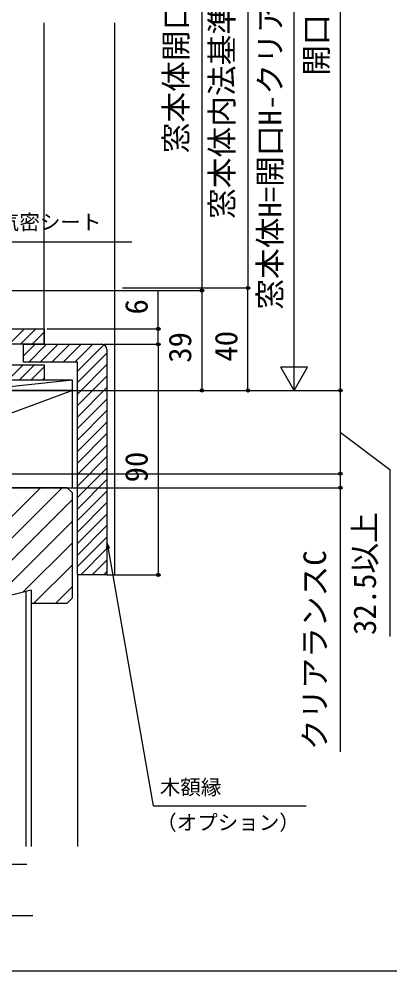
# Model space of a CAD drawing. Units: millimetres, scale not verified. Extents: x -525 to 525, y -783 to 779.
# Drawn here: x -250.2 to -105.6, y -783.2 to -411.6 of the extents above; entities that cross this region are included whole.
import ezdxf
from ezdxf.enums import TextEntityAlignment as Align

# ---------------------------------------------------------------- set-up
doc = ezdxf.new("R2010")
doc.units = ezdxf.units.MM
doc.header["$LTSCALE"] = 4
for name, color, linetype in [('0-7_YKK_D', 6, 'Continuous'), ('0-8_YKK_ZWAK', 7, 'Continuous'), ('0-9_YSS_K', 3, 'Continuous')]:
    doc.layers.add(name, color=color, linetype=linetype)
doc.styles.add('ＭＳ ゴシック', font='')
doc.styles.get('ＭＳ ゴシック').set_extended_font_data('MS Gothic')

msp = doc.modelspace()

# ---------------------------------------------------------------- linework, layer by layer
at = {"layer": '0-7_YKK_D'}
for p, q in [((-124.948, -262.55), (-124.948, -556.55)), ((-142.948, -546.05), (-142.948, -277.05)), ((-160.948, -296.55), (-160.948, -516.55)), ((-178.948, -305.55), (-178.948, -517.55)), ((-209.948, -516.55), (-159.948, -516.55)), ((-185.241, -516.55), (-159.948, -516.55)), ((-160.948, -556.55), (-160.948, -516.55)), ((-284.098, -517.55), (-177.948, -517.55)), ((-284.098, -517.55), (-177.948, -517.55)), ((-178.948, -517.55), (-178.948, -556.55)), ((-239.448, -532.55), (-194.948, -532.55)), ((-216.948, -538.55), (-194.948, -538.55)), ((-216.948, -538.55), (-194.948, -538.55)), ((-195.948, -538.55), (-195.948, -628.55)), ((-142.948, -556.55), (-142.948, -538.364)), ((-142.948, -556.55), (-148.198, -547.457)), ((-137.698, -547.457), (-148.198, -547.457)), ((-142.948, -556.55), (-137.698, -547.457)), ((-267.698, -556.55), (-177.948, -556.55)), ((-247.698, -556.55), (-123.948, -556.55)), ((-247.048, -556.55), (-141.948, -556.55)), ((-247.048, -556.55), (-123.948, -556.55)), ((-209.948, -556.55), (-159.948, -556.55)), ((-124.948, -556.55), (-124.948, -589.05)), ((-312.407, -589.05), (-123.948, -589.05)), ((-312.407, -589.05), (-123.948, -589.05)), ((-315.448, -594.55), (-123.948, -594.55)), ((-214.948, -628.55), (-194.948, -628.55))]:
    msp.add_line(p, q, dxfattribs=at)
for points in [[(-274.198, -551.55), (-273.462, -549.109), (-258.223, -498.561), (-206.29, -498.561)], [(-195.948, -538.55), (-195.948, -532.55), (-195.948, -517.632)], [(-124.948, -572.8), (-105.597, -587.368), (-105.597, -652.618)], [(-124.948, -589.05), (-124.948, -594.55), (-124.948, -697.6)], [(-214.835, -618.277), (-215.948, -615.883), (-216.181, -618.513)], [(-215.948, -615.883), (-215.508, -618.395), (-197.955, -718.76), (-138.295, -718.76)], [(-307.448, -741.55), (-294.804, -761.55), (-244.826, -761.55)], [(-282.448, -741.55), (-267.448, -741.55), (-247.17, -741.55)]]:
    msp.add_lwpolyline(points, dxfattribs=at)
for centre in [(-160.948, -516.55), (-160.948, -516.55), (-178.948, -517.55), (-178.948, -517.55), (-195.948, -532.55), (-195.948, -538.55), (-195.948, -538.55), (-178.948, -556.55), (-160.948, -556.55), (-124.948, -556.55), (-124.948, -556.55), (-124.948, -589.05), (-124.948, -589.05), (-124.948, -594.55), (-195.948, -628.55)]:
    msp.add_circle(centre, 0.637, dxfattribs=at)
at = {"layer": '0-8_YKK_ZWAK'}
msp.add_lwpolyline([(-525, -783.2), (525, -783.2), (525, 746.8)], dxfattribs=at)
at = {"layer": '0-9_YSS_K'}
for p, q in [((-240.448, -538.55), (-240.448, -413.05)), ((-212.948, -413.05), (-212.948, -628.55)), ((-254.115, -538.55), (-248.115, -532.55)), ((-249.625, -538.55), (-243.625, -532.55)), ((-245.135, -538.55), (-240.448, -533.863)), ((-248.448, -543.04), (-243.958, -538.55)), ((-246.467, -545.55), (-239.467, -538.55)), ((-241.977, -545.55), (-234.977, -538.55)), ((-240.644, -538.55), (-240.448, -538.353)), ((-237.487, -545.55), (-230.487, -538.55)), ((-232.997, -545.55), (-225.997, -538.55)), ((-228.507, -545.55), (-221.507, -538.55)), ((-227.448, -548.981), (-217.173, -538.706)), ((-227.448, -553.471), (-215.948, -541.971)), ((-254.644, -552.55), (-248.644, -546.55)), ((-250.154, -552.55), (-244.154, -546.55)), ((-245.664, -552.55), (-240.448, -547.334)), ((-227.448, -557.961), (-215.948, -546.461)), ((-229.448, -552.55), (-267.448, -556.55)), ((-241.174, -552.55), (-240.448, -551.824)), ((-227.448, -562.452), (-215.948, -550.952)), ((-229.448, -556.55), (-332.448, -594.55)), ((-227.448, -566.942), (-215.948, -555.442)), ((-227.448, -571.432), (-215.948, -559.932)), ((-227.448, -575.922), (-215.948, -564.422)), ((-227.448, -580.412), (-215.948, -568.912)), ((-227.448, -584.902), (-215.948, -573.402)), ((-227.448, -589.392), (-215.948, -577.892)), ((-227.448, -593.882), (-215.948, -582.382)), ((-227.448, -598.373), (-215.948, -586.873)), ((-286.845, -639.55), (-241.845, -594.55)), ((-278.359, -639.55), (-233.359, -594.55)), ((-231.448, -594.55), (-252.948, -594.55)), ((-229.448, -596.55), (-231.448, -594.55)), ((-227.448, -602.863), (-215.948, -591.363)), ((-229.448, -637.55), (-229.448, -596.55)), ((-227.448, -607.353), (-215.948, -595.853)), ((-269.874, -639.55), (-229.448, -599.124)), ((-227.448, -611.843), (-215.948, -600.343)), ((-227.448, -616.333), (-215.948, -604.833)), ((-260.036, -638.197), (-229.448, -607.609)), ((-227.448, -620.823), (-215.948, -609.323)), ((-248.722, -635.369), (-229.448, -616.094)), ((-227.448, -625.313), (-215.948, -613.813)), ((-226.195, -628.55), (-215.948, -618.304)), ((-221.704, -628.55), (-215.948, -622.794)), ((-244.418, -639.55), (-229.448, -624.58)), ((-217.214, -628.55), (-215.948, -627.284)), ((-227.448, -628.55), (-227.448, -734.55)), ((-215.948, -628.55), (-212.948, -628.55)), ((-247.448, -734.55), (-247.448, -635.05)), ((-245.448, -634.55), (-245.448, -734.55)), ((-235.933, -639.55), (-229.448, -633.065)), ((-231.448, -639.55), (-229.448, -637.55)), ((-245.448, -639.55), (-231.448, -639.55))]:
    msp.add_line(p, q, dxfattribs=at)
for points in [[(-240.448, -552.55), (-282.448, -552.55), (-282.448, -532.55), (-240.448, -532.55), (-240.448, -538.55), (-255.448, -538.55), (-255.448, -546.55), (-240.448, -546.55)], [(-267.448, -556.55), (-229.448, -556.55), (-229.448, -552.55), (-267.448, -552.55)], [(-332.448, -594.55), (-229.448, -594.55), (-229.448, -556.55), (-332.448, -556.55)]]:
    msp.add_lwpolyline(points, close=True, dxfattribs=at)
for points in [[(-215.948, -540.55), (-215.948, -628.55), (-227.448, -628.55), (-227.448, -545.55), (-248.448, -545.55), (-248.448, -538.55), (-217.948, -538.55)], [(-245.448, -634.55), (-265.448, -639.55), (-265.448, -734.55)]]:
    msp.add_lwpolyline(points, dxfattribs=at)
msp.add_arc((-217.948, -540.55), 2, 0.00001, 89.99999, dxfattribs=at)

# ---------------------------------------------------------------- texts
at = {"layer": '0-7_YKK_D', "style": 'ＭＳ ゴシック'}
for s, p in [('窓本体H=開口H-クリアランスA', (-145.316, -525.039)), ('窓本体内法基準寸法h', (-164.084, -489.63)), ('窓本体開口高', (-182.016, -463.982)), ('開口Ｈ', (-127.248, -433.721)), ('6', (-197.448, -526.905)), ('39', (-180.448, -545.743)), ('40', (-162.448, -545.278)), ('90', (-197.448, -592.448)), ('32.5以上', (-108.392, -652.004)), ('クリアランスC', (-127.88, -696.987))]:
    msp.add_text(s, height=8.798, rotation=90, dxfattribs=at).set_placement(p, align=Align.BOTTOM_LEFT)
for s, p in [('気密シート', (-258.111, -495.521)), ('木額縁', (-195.34, -716.157)), ('（オプション）', (-196.749, -729.921))]:
    msp.add_text(s, height=5.865, dxfattribs=at).set_placement(p, align=Align.BOTTOM_LEFT)

doc.saveas('drawing.dxf')
